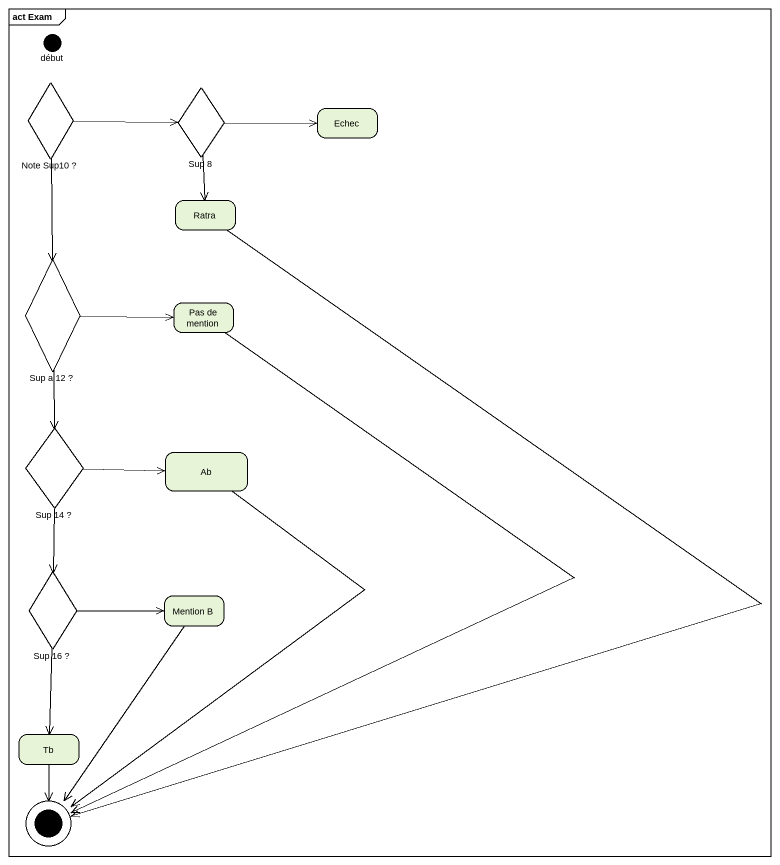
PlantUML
@startuml
mainframe act Exam
hide empty description
state début <<start>>
state "Note Sup10 ?" as Note_Sup10 <<choice>>
state "Sup 8" as Sup_8 <<choice>>
state Echec
state Ratra
state "Sup a 12 ?" as Sup_a_12 <<choice>>
state "Pas de mention" as Pas_de_mention
state "Sup 14 ?" as Sup_14 <<choice>>
state Ab
state "Sup 16 ?" as Sup_16 <<choice>>
state "Mention B" as Mention_B
state Tb
Note_Sup10 -right-> Sup_8
Note_Sup10 --> Sup_a_12
Sup_8 -right-> Echec
Sup_8 --> Ratra
Sup_a_12 -right-> Pas_de_mention
Sup_a_12 --> Sup_14
Sup_14 -right-> Ab
Sup_14 --> Sup_16
Sup_16 -right-> Mention_B
Sup_16 --> Tb
Ratra --> [*]
Pas_de_mention --> [*]
Ab --> [*]
Mention_B --> [*]
Tb --> [*]
@enduml
